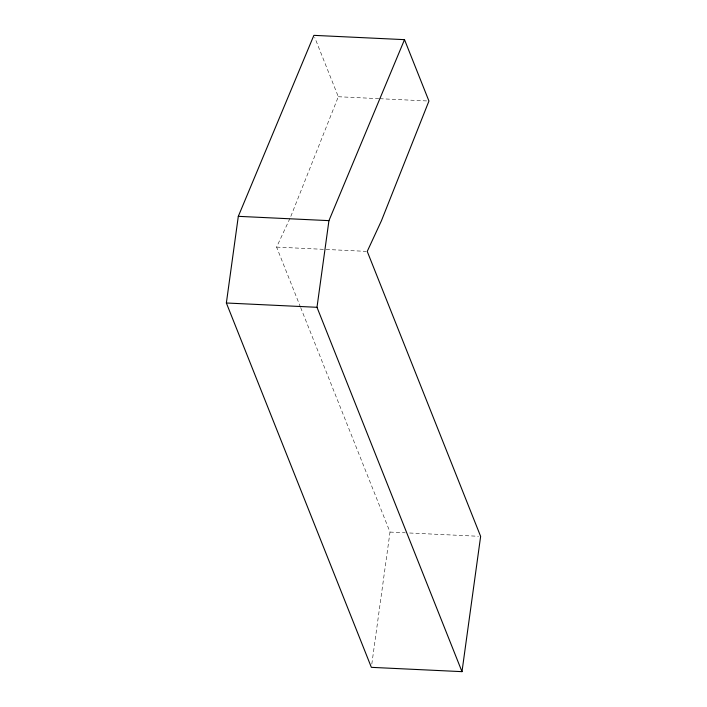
<?xml version="1.0" encoding="UTF-8"?>
<svg xmlns="http://www.w3.org/2000/svg" width="707" height="707" viewBox="0 0 707 707"><rect width="100%" height="100%" fill="white"/><g stroke="black" fill="none" stroke-linecap="round" stroke-linejoin="round"><path stroke-width="0.53" stroke-dasharray="3.54 2.65" d="M371.811 664.076L390.008 532.071L300.669 307.58M290.816 216.43L338.317 96.735L314.703 37.4M289.932 218.41L276.605 247.105L300.263 306.555M338.317 96.735L378.713 98.653M379.809 98.706L427.85 100.986M276.605 247.105L366.138 251.356M390.008 532.071L405.288 532.804M409.662 533.007L478.453 536.277"/><path stroke-width="1.06" d="M226.364 302.994L238.312 216.333L313.881 35.35L404.51 39.654L428.946 101.039L381.444 220.734L367.233 251.409L480.636 536.383L461.989 671.65L371.361 667.346L226.364 302.994L316.992 307.298L461.989 671.65M316.992 307.298L328.941 220.637L404.51 39.654M238.312 216.333L328.941 220.637"/></g></svg>
